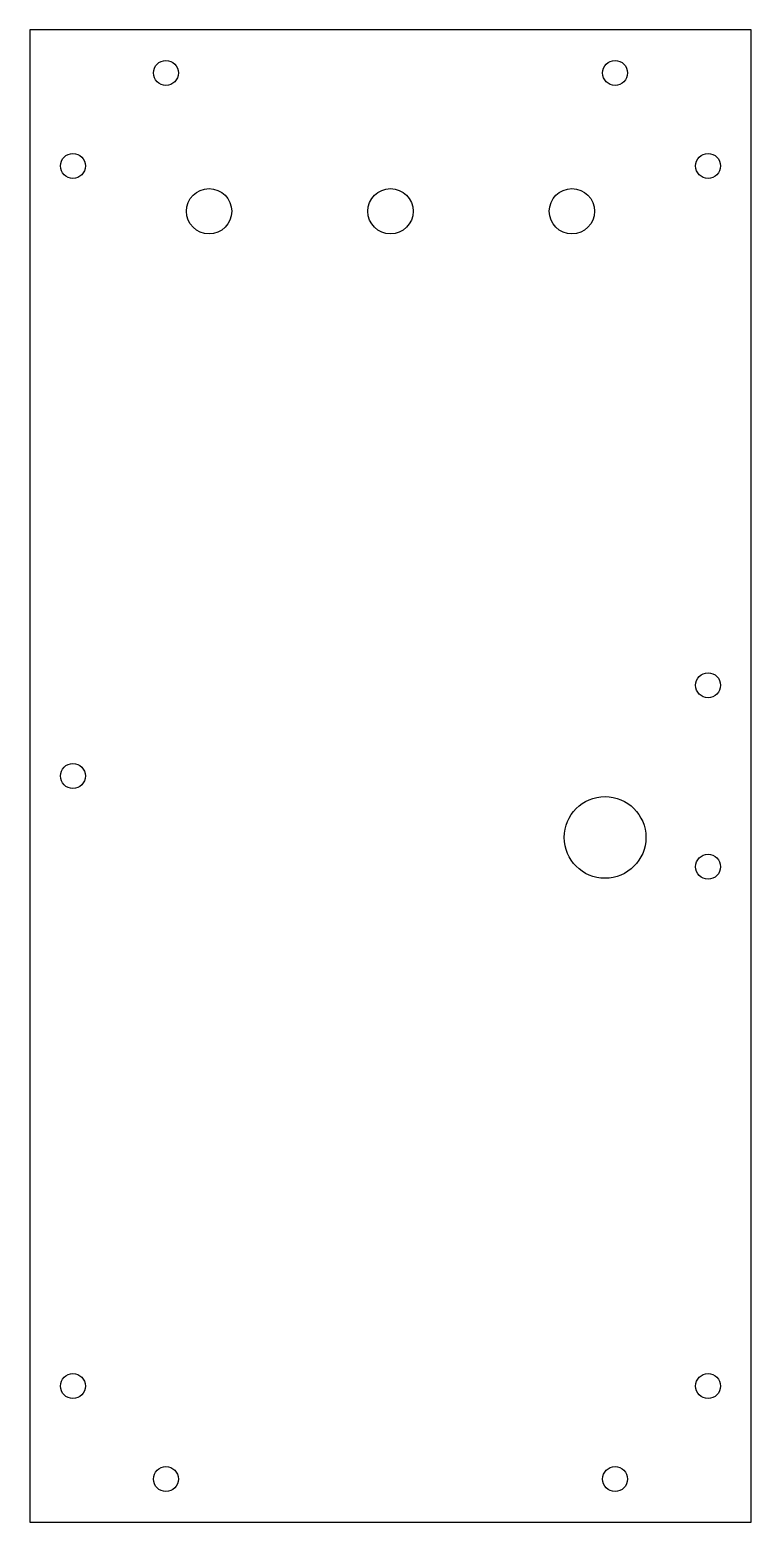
# Model space of a CAD drawing. Header units: millimetres. Extents: x 260 to 419, y -72 to 257.
import ezdxf

# ---------------------------------------------------------------- set-up
doc = ezdxf.new("R2010")
doc.units = ezdxf.units.MM
doc.layers.get('0').update_dxf_attribs({"linetype": 'CONTINUOUS'})

msp = doc.modelspace()

# ---------------------------------------------------------------- linework, layer by layer
msp.add_lwpolyline([(259.5, 256.6), (259.5, -72.4), (418.5, -72.4), (418.5, 256.6)], close=True)
msp.add_lwpolyline([(259.5, 256.6), (259.5, -72.4), (418.5, -72.4), (418.5, 256.6)], close=True)
for centre, radius in [((289.5, 247.1), 2.75), ((289.5, 247.1), 2.75), ((388.5, 247.1), 2.75), ((388.5, 247.1), 2.75), ((269, 226.6), 2.75), ((269, 226.6), 2.75), ((409, 226.6), 2.75), ((409, 226.6), 2.75), ((299, 216.6), 5), ((299, 216.6), 5), ((339, 216.6), 5), ((339, 216.6), 5), ((379, 216.6), 5), ((379, 216.6), 5), ((409, 112.1), 2.75), ((409, 112.1), 2.75), ((269, 92.1), 2.75), ((269, 92.1), 2.75), ((386.3, 78.55), 9), ((386.3, 78.55), 9), ((409, 72.1), 2.75), ((409, 72.1), 2.75), ((269, -42.4), 2.75), ((269, -42.4), 2.75), ((409, -42.4), 2.75), ((409, -42.4), 2.75), ((289.5, -62.9), 2.75), ((289.5, -62.9), 2.75), ((388.5, -62.9), 2.75), ((388.5, -62.9), 2.75)]:
    msp.add_circle(centre, radius)

doc.saveas('drawing.dxf')
